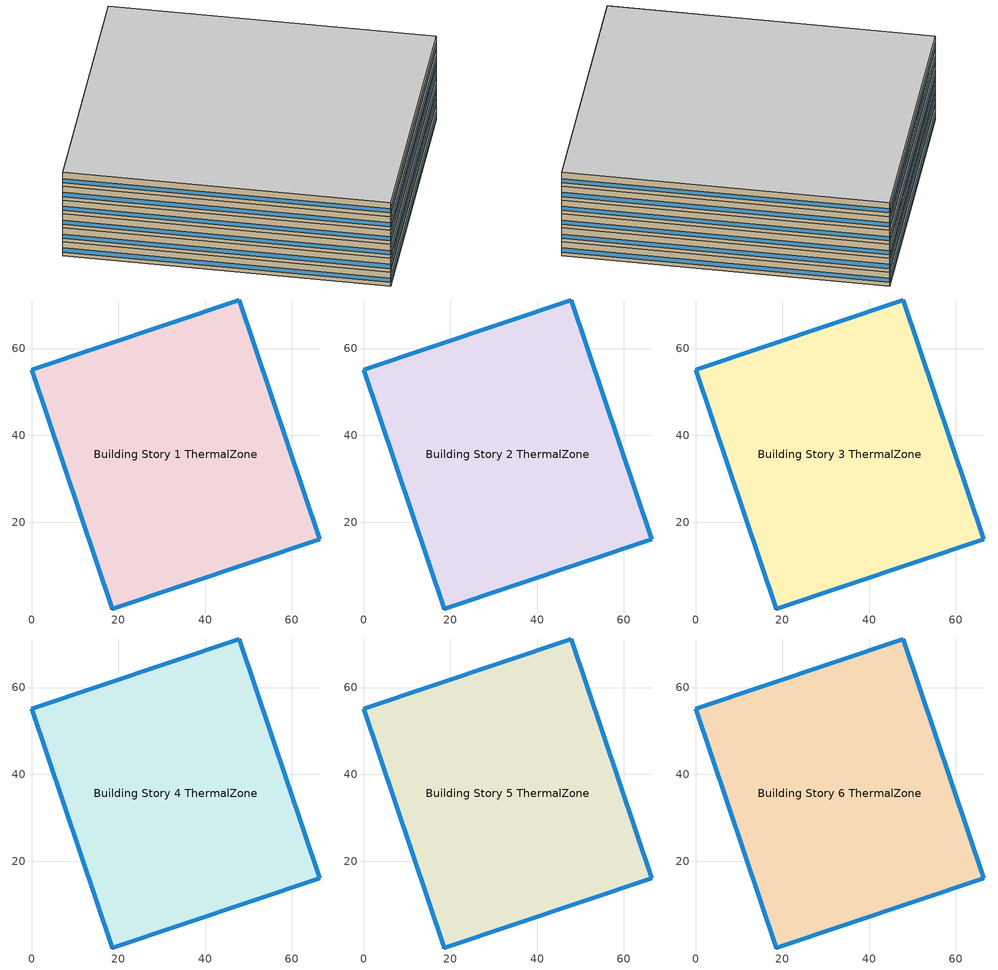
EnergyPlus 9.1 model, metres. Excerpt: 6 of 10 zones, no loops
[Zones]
Building Story 1 ThermalZone
 floor ground (Typical Insulated Carpeted 8in Slab Floor): 66.46,16.05 18.65,0 0,55.14 47.81,71.19 z0
 wall outside (Typical Insulated Exterior Mass Wall R-12.5): 18.65,0 66.46,16.05 47.81,71.19 0,55.14 18.65,0 z0:3
 window (U 0.48 SHGC 0.40 Dbl Ref-D Clr 6mm/13mm): 18.67,0.01 66.43,16.04 / 0.01,55.12 18.64,0.02 / 47.78,71.19 0.02,55.15 / 66.45,16.08 47.82,71.17 z0.76:1.66
 ceiling adiabatic (LargeHotel Interior Ceiling): 47.81,71.19 0,55.14 18.65,0 66.46,16.05 z3
Building Story 2 ThermalZone
 floor adiabatic (Typical Insulated Carpeted 8in Slab Floor): 66.46,16.05 18.65,0 0,55.14 47.81,71.19 z3
 wall outside (Typical Insulated Exterior Mass Wall R-12.5): 47.81,71.19 0,55.14 18.65,0 66.46,16.05 47.81,71.19 z3:6
 window (U 0.48 SHGC 0.40 Dbl Ref-D Clr 6mm/13mm): 47.78,71.19 0.02,55.15 / 66.45,16.08 47.82,71.17 / 18.67,0.01 66.43,16.04 / 0.01,55.12 18.64,0.02 z3.76:4.66
 ceiling adiabatic (LargeHotel Interior Ceiling): 47.81,71.19 0,55.14 18.65,0 66.46,16.05 z6
Building Story 3 ThermalZone
 floor adiabatic (Typical Insulated Carpeted 8in Slab Floor): 66.46,16.05 18.65,0 0,55.14 47.81,71.19 z6
 wall outside (Typical Insulated Exterior Mass Wall R-12.5): 18.65,0 66.46,16.05 47.81,71.19 0,55.14 18.65,0 z6:9
 window (U 0.48 SHGC 0.40 Dbl Ref-D Clr 6mm/13mm): 18.67,0.01 66.43,16.04 / 0.01,55.12 18.64,0.02 / 47.78,71.19 0.02,55.15 / 66.45,16.08 47.82,71.17 z6.76:7.66
 ceiling adiabatic (LargeHotel Interior Ceiling): 47.81,71.19 0,55.14 18.65,0 66.46,16.05 z9
Building Story 4 ThermalZone
 floor adiabatic (Typical Insulated Carpeted 8in Slab Floor): 66.46,16.05 18.65,0 0,55.14 47.81,71.19 z9
 wall outside (Typical Insulated Exterior Mass Wall R-12.5): 18.65,0 66.46,16.05 47.81,71.19 0,55.14 18.65,0 z9:12
 window (U 0.48 SHGC 0.40 Dbl Ref-D Clr 6mm/13mm): 18.67,0.01 66.43,16.04 / 0.01,55.12 18.64,0.02 / 47.78,71.19 0.02,55.15 / 66.45,16.08 47.82,71.17 z9.76:10.66
 ceiling adiabatic (Typical IEAD Roof R-31.25): 47.81,71.19 0,55.14 18.65,0 66.46,16.05 z12
Building Story 5 ThermalZone
 floor adiabatic (LargeHotel Interior Floor): 66.46,16.05 18.65,0 0,55.14 47.81,71.19 z12
 wall outside (Typical Insulated Exterior Mass Wall R-12.5): 18.65,0 66.46,16.05 47.81,71.19 0,55.14 18.65,0 z12:15
 window (U 0.48 SHGC 0.40 Dbl Ref-D Clr 6mm/13mm): 18.67,0.01 66.43,16.04 / 0.01,55.12 18.64,0.02 / 47.78,71.19 0.02,55.15 / 66.45,16.08 47.82,71.17 z12.76:13.66
 ceiling adiabatic (Typical IEAD Roof R-31.25): 47.81,71.19 0,55.14 18.65,0 66.46,16.05 z15
Building Story 6 ThermalZone
 floor adiabatic (LargeHotel Interior Floor): 66.46,16.05 18.65,0 0,55.14 47.81,71.19 z15
 wall outside (Typical Insulated Exterior Mass Wall R-12.5): 18.65,0 66.46,16.05 47.81,71.19 0,55.14 18.65,0 z15:18
 window (U 0.48 SHGC 0.40 Dbl Ref-D Clr 6mm/13mm): 18.67,0.01 66.43,16.04 / 0.01,55.12 18.64,0.02 / 47.78,71.19 0.02,55.15 / 66.45,16.08 47.82,71.17 z15.76:16.66
 ceiling adiabatic (LargeHotel Interior Ceiling): 47.81,71.19 0,55.14 18.65,0 66.46,16.05 z18
shading: 66.46,16.05 18.65,0 0,55.14 47.81,71.19 z0
[Building]
Hotel 1: Terrain=City
[Site:Location]
Buffalo Niagara Intl Ap_NY_USA: Latitude {deg}=42.8197; Longitude {deg}=-78.8497; Time Zone {hr}=-5; Elevation {m}=215
[Site:GroundTemperature:BuildingSurface]
20.14, 20.06, 20.11, 20.22, 20.33, 20.46, 20.58, 20.63, 20.64, 20.54, 20.44, 20.26
[Site:WaterMainsTemperature]
Calculation Method=Correlation; Annual Average Outdoor Air Temperature {C}=8.96667; Maximum Difference In Monthly Average Outdoor Air Temperatures {deltaC}=26.2
[SizingPeriod:DesignDay] Day of Month=21; Dry-Bulb Temperature Range Modifier Type=DefaultMultipliers; Humidity Condition Type=Wetbulb; Barometric Pressure {Pa}=98769; Rain Indicator=No; Snow Indicator=No; Daylight Saving Time Indicator=No
Name | Month | Day Type | Maximum Dry-Bulb Temperature {C} | Daily Dry-Bulb Temperature Range {deltaC} | Wetbulb or DewPoint at Maximum Dry-Bulb {C} | Wind Speed {m/s} | Wind Direction {deg} | Solar Model Indicator | ASHRAE Clear Sky Optical Depth for Beam Irradiance (taub) | ASHRAE Clear Sky Optical Depth for Diffuse Irradiance (taud) | Sky Clearness
Buffalo Niagara Intl Ap Ann Clg .4% Condns DB=>MWB 1 | 7 | SummerDesignDay | 30.3 | 9.3 | 21.8 | 5.7 | 240 | ASHRAETau | 0.462 | 2.001
Buffalo Niagara Intl Ap Ann Clg .4% Condns WB=>MDB 1 | 7 | SummerDesignDay | 27.8 | 9.3 | 23.8 | 5.7 | 240 | ASHRAETau | 0.462 | 2.001
Buffalo Niagara Intl Ap Ann Htg 99.6% Condns DB 1 | 1 | WinterDesignDay | -16.3 | 0 | -16.3 | 5.1 | 270 | ASHRAEClearSky |  |  | 0
[Material] Thermal Absorptance=0.9
Name | Roughness | Thickness {m} | Conductivity {W/m-K} | Density {kg/m3} | Specific Heat {J/kg-K} | Solar Absorptance | Visible Absorptance
1/2IN Gypsum | Smooth | 0.0127 | 0.16 | 784.9 | 830 | 0.4 | 0.4
100mm Normalweight concrete floor | MediumRough | 0.1016 | 2.31045 | 2322 | 832.557 | 0 | 0
1IN Stucco | Smooth | 0.0253 | 0.6918 | 1858 | 837 | 0.7 | 0.92
8 in. Normalweight Concrete Floor | MediumRough | 0.2032 | 2.31 | 2322 | 832 | 0.7 | 0.7
8IN CONCRETE HW RefBldg | Rough | 0.2032 | 1.311 | 2240 | 836.8 | 0.7 | 0.7
Metal Roof Surface | Smooth | 0.0008 | 45.28 | 7824 | 500 | 0.7 | 0.7
Roof Membrane | VeryRough | 0.0095 | 0.16 | 1121.29 | 1460 | 0.7 | 0.7
Std Wood 6inch 1 | MediumSmooth | 0.15 | 0.12 | 540 | 1210 | 0.7 | 0.7
[Material:NoMass] Roughness=Smooth; Thermal Absorptance=0.9; Solar Absorptance=0.7
Name | Thermal Resistance {m2-K/W} | Visible Absorptance
CP02 CARPET PAD; Typical Carpet Pad | 0.21648 | 0.8
Nonres_Floor_Insulation | 2.88292 | 0.7
Typical Insulation R-10.11 | 1.78074 | 0.7
Typical Insulation R-30.13 | 5.30668 | 0.7
[WindowMaterial:Gas]
AIR 13MM: Gas Type=Air; Thickness {m}=0.0127
[WindowMaterial:Glazing] Optical Data Type=SpectralAverage; Thickness {m}=0.006; Infrared Transmittance at Normal Incidence=0; Front Side Infrared Hemispherical Emissivity=0.84; Conductivity {W/m-K}=0.9; Dirt Correction Factor for Solar and Visible Transmittance=1; Solar Diffusing=No
Name | Solar Transmittance at Normal Incidence | Front Side Solar Reflectance at Normal Incidence | Back Side Solar Reflectance at Normal Incidence | Visible Transmittance at Normal Incidence | Front Side Visible Reflectance at Normal Incidence | Back Side Visible Reflectance at Normal Incidence | Back Side Infrared Hemispherical Emissivity
CLEAR 6MM | 0.775 | 0.071 | 0.071 | 0.881 | 0.08 | 0.08 | 0.84
REF D CLEAR 6MM | 0.429 | 0.308 | 0.379 | 0.334 | 0.453 | 0.505 | 0.82
[Construction]
InteriorFurnishings 1: Std Wood 6inch 1
LargeHotel Interior Ceiling: CP02 CARPET PAD, 100mm Normalweight concrete floor, Nonres_Floor_Insulation
LargeHotel Interior Floor: Nonres_Floor_Insulation, 100mm Normalweight concrete floor, CP02 CARPET PAD
Typical IEAD Roof R-31.25: Roof Membrane, Typical Insulation R-30.13, Metal Roof Surface
Typical Insulated Carpeted 8in Slab Floor: 8 in. Normalweight Concrete Floor, Typical Carpet Pad
Typical Insulated Exterior Mass Wall R-12.5: 1IN Stucco, 8IN CONCRETE HW RefBldg, Typical Insulation R-10.11, 1/2IN Gypsum
U 0.48 SHGC 0.40 Dbl Ref-D Clr 6mm/13mm: REF D CLEAR 6MM, AIR 13MM, CLEAR 6MM
[Zone]
Building Story 1 ThermalZone; Building Story 2 ThermalZone; Building Story 3 ThermalZone; Building Story 4 ThermalZone; Building Story 5 ThermalZone; Building Story 6 ThermalZone
[Daylighting:Controls] Lighting Control Type=Stepped; Minimum Input Power Fraction for Continuous or ContinuousOff Dimming Control=0.3; Minimum Light Output Fraction for Continuous or ContinuousOff Dimming Control=0.2; Number of Stepped Control Steps=3; Probability Lighting will be Reset When Needed in Manual Stepped Control=1; Glare Calculation Azimuth Angle of View Direction Clockwise from Zone y-Axis {deg}=-0; Maximum Allowable Discomfort Glare Index=22; Fraction of Zone Controlled by Reference Point 1=0.119
Name | Zone | Glare Calculation Daylighting Reference Point | Daylighting Reference Point Name 1 | Illuminance Setpoint at Reference Point 1 {lux} | Daylighting Reference Point Name 2 | Fraction of Zone Controlled by Reference Point 2 | Illuminance Setpoint at Reference Point 2 {lux}
Building Story 1 ThermalZone DaylightingControls | Building Story 1 ThermalZone | Building Story 1 Space Daylt Sensor 1 | Building Story 1 Space Daylt Sensor 1 | 300 | Building Story 1 Space Daylt Sensor 2 | 0.88 | 300
Building Story 2 ThermalZone DaylightingControls | Building Story 2 ThermalZone | Building Story 2 Space Daylt Sensor 1 | Building Story 2 Space Daylt Sensor 1 | 300 | Building Story 2 Space Daylt Sensor 2 | 0.203 | 300
Building Story 3 ThermalZone DaylightingControls | Building Story 3 ThermalZone | Building Story 3 Space Daylt Sensor 1 | Building Story 3 Space Daylt Sensor 1 | 375 | Building Story 3 Space Daylt Sensor 2 | 0.292 | 375
Building Story 4 ThermalZone DaylightingControls | Building Story 4 ThermalZone | Building Story 4 Space Daylt Sensor 1 | Building Story 4 Space Daylt Sensor 1 | 300 | Building Story 4 Space Daylt Sensor 2 | 0.292 | 300
Building Story 5 ThermalZone DaylightingControls | Building Story 5 ThermalZone | Building Story 5 Space Daylt Sensor 1 | Building Story 5 Space Daylt Sensor 1 | 375 | Building Story 5 Space Daylt Sensor 2 | 0.292 | 375
Building Story 6 ThermalZone DaylightingControls | Building Story 6 ThermalZone | Building Story 6 Space Daylt Sensor 1 | Building Story 6 Space Daylt Sensor 1 | 375 | Building Story 6 Space Daylt Sensor 2 | 0.292 | 375
[AvailabilityManager:NightCycle] Applicability Schedule=Always On Discrete; Fan Schedule=Always On Discrete; Control Type=CycleOnAny; Thermostat Tolerance {deltaC}=1; Cycling Run Time Control Type=FixedRunTime; Cycling Run Time {s}=1800
Availability Manager Night Cycle 1; Availability Manager Night Cycle 2; Availability Manager Night Cycle 3
[AvailabilityManager:Scheduled] Schedule=Always On Discrete
1 Zone PVAV OA System Availability Manager; 1 Zone PVAV 1 OA System Availability Manager; 1 Zone PVAV 2 OA System Availability Manager
[InternalMass] Construction=InteriorFurnishings 1
Name | Zone | Surface Area {m2}
Building Story 1 Space LargeHotel Banquet A  - Story Ground Mass; Building Story 1 Space LargeHotel Banquet C  - Story Ground Mass | Building Story 1 ThermalZone | 193.202
Building Story 1 Space LargeHotel Banquet B  - Story Ground Mass | Building Story 1 ThermalZone | 627.715
Building Story 1 Space LargeHotel Cafe A  - Story Ground Mass; Building Story 1 Space LargeHotel Cafe C  - Story Ground Mass | Building Story 1 ThermalZone | 183.121
Building Story 1 Space LargeHotel Cafe A end_a - Story Ground Mass; Building Story 1 Space LargeHotel Cafe C end_a - Story Ground Mass; Building Story 1 Space LargeHotel Mechanical A end_b - Story Ground Mass; Building Story 1 Space LargeHotel Mechanical C end_b - Story Ground Mass | Building Story 1 ThermalZone | 41.7844
Building Story 1 Space LargeHotel Cafe B  - Story Ground Mass | Building Story 1 ThermalZone | 594.962
Building Story 1 Space LargeHotel Cafe B end_a - Story Ground Mass; Building Story 1 Space LargeHotel Mechanical B end_b - Story Ground Mass | Building Story 1 ThermalZone | 135.758
Building Story 1 Space LargeHotel Kitchen A  - Story Ground Mass; Building Story 1 Space LargeHotel Kitchen C  - Story Ground Mass | Building Story 1 ThermalZone | 123.292
Building Story 1 Space LargeHotel Kitchen B  - Story Ground Mass | Building Story 1 ThermalZone | 400.575
Building Story 1 Space LargeHotel Laundry A  - Story Ground Mass; Building Story 1 Space LargeHotel Laundry C  - Story Ground Mass | Building Story 1 ThermalZone | 93.4849
Building Story 1 Space LargeHotel Laundry B  - Story Ground Mass | Building Story 1 ThermalZone | 303.733
Building Story 1 Space LargeHotel Mechanical A  - Story Ground Mass; Building Story 1 Space LargeHotel Mechanical C  - Story Ground Mass | Building Story 1 ThermalZone | 154.669
Building Story 1 Space LargeHotel Mechanical B  - Story Ground Mass | Building Story 1 ThermalZone | 502.521
Building Story 1 Space LargeHotel Retail A  - Story Ground Mass; Building Story 1 Space LargeHotel Retail C  - Story Ground Mass | Building Story 1 ThermalZone | 173.421
Building Story 1 Space LargeHotel Retail B  - Story Ground Mass | Building Story 1 ThermalZone | 563.447
Building Story 1 Space LargeHotel Storage A  - Story Ground Mass; Building Story 1 Space LargeHotel Storage C  - Story Ground Mass | Building Story 1 ThermalZone | 113.808
Building Story 1 Space LargeHotel Storage B  - Story Ground Mass | Building Story 1 ThermalZone | 369.762
Building Story 4 Space LargeHotel Banquet A  - Story Mid Mass; Building Story 4 Space LargeHotel Banquet C  - Story Mid Mass | Building Story 4 ThermalZone | 557.603
Building Story 4 Space LargeHotel Banquet A end_a - Story Mid Mass; Building Story 4 Space LargeHotel Banquet C end_a - Story Mid Mass; Building Story 4 Space LargeHotel Lobby A end_b - Story Mid Mass; Building Story 4 Space LargeHotel Lobby C end_b - Story Mid Mass | Building Story 4 ThermalZone | 41.7844
Building Story 4 Space LargeHotel Banquet B  - Story Mid Mass | Building Story 4 ThermalZone | 1811.65
Building Story 4 Space LargeHotel Banquet B end_a - Story Mid Mass; Building Story 4 Space LargeHotel Lobby B end_b - Story Mid Mass | Building Story 4 ThermalZone | 135.758
Building Story 4 Space LargeHotel Lobby A  - Story Mid Mass; Building Story 4 Space LargeHotel Lobby C  - Story Mid Mass | Building Story 4 ThermalZone | 477.395
Building Story 4 Space LargeHotel Lobby B  - Story Mid Mass | Building Story 4 ThermalZone | 1551.06
Building Story 2 Space LargeHotel Corridor B  - Story Mid2 Mass | Building Story 2 ThermalZone | 52.8096
Building Story 2 Space LargeHotel Corridor B end_b - Story Mid2 Mass | Building Story 2 ThermalZone | 65.253
Building Story 2 Space LargeHotel GuestRoom A  - Story Mid2 Mass; Building Story 2 Space LargeHotel GuestRoom C  - Story Mid2 Mass | Building Story 2 ThermalZone | 62.3464
Building Story 2 Space LargeHotel GuestRoom A end_b - Story Mid2 Mass; Building Story 2 Space LargeHotel GuestRoom C end_b - Story Mid2 Mass | Building Story 2 ThermalZone | 77.0369
Building Story 2 Space LargeHotel Lobby A  - Story Mid2 Mass; Building Story 2 Space LargeHotel Lobby C  - Story Mid2 Mass | Building Story 2 ThermalZone | 1001.18
Building Story 2 Space LargeHotel Lobby A end_a - Story Mid2 Mass; Building Story 2 Space LargeHotel Lobby C end_a - Story Mid2 Mass | Building Story 2 ThermalZone | 41.7844
Building Story 2 Space LargeHotel Lobby B  - Story Mid2 Mass | Building Story 2 ThermalZone | 3252.85
Building Story 2 Space LargeHotel Lobby B end_a - Story Mid2 Mass | Building Story 2 ThermalZone | 135.758
Building Story 6 Space LargeHotel Corridor B  - Story Mid3 Mass | Building Story 6 ThermalZone | 1616.31
Building Story 6 Space LargeHotel Corridor B end_a - Story Mid3 Mass; Building Story 6 Space LargeHotel Corridor B end_b - Story Mid3 Mass | Building Story 6 ThermalZone | 65.253
Building Story 6 Space LargeHotel GuestRoom A  - Story Mid3 Mass; Building Story 6 Space LargeHotel GuestRoom C  - Story Mid3 Mass | Building Story 6 ThermalZone | 1908.2
Building Story 6 Space LargeHotel GuestRoom A end_a - Story Mid3 Mass; Building Story 6 Space LargeHotel GuestRoom A end_b - Story Mid3 Mass; Building Story 6 Space LargeHotel GuestRoom C end_a - Story Mid3 Mass; Building Story 6 Space LargeHotel GuestRoom C end_b - Story Mid3 Mass | Building Story 6 ThermalZone | 77.0369
Building Story 3 Space LargeHotel Corridor B  - Story Mid4 Mass | Building Story 3 ThermalZone | 1616.31
Building Story 3 Space LargeHotel Corridor B end_a - Story Mid4 Mass; Building Story 3 Space LargeHotel Corridor B end_b - Story Mid4 Mass | Building Story 3 ThermalZone | 65.253
Building Story 3 Space LargeHotel GuestRoom A  - Story Mid4 Mass; Building Story 3 Space LargeHotel GuestRoom C  - Story Mid4 Mass | Building Story 3 ThermalZone | 1908.2
Building Story 3 Space LargeHotel GuestRoom A end_a - Story Mid4 Mass; Building Story 3 Space LargeHotel GuestRoom A end_b - Story Mid4 Mass; Building Story 3 Space LargeHotel GuestRoom C end_a - Story Mid4 Mass; Building Story 3 Space LargeHotel GuestRoom C end_b - Story Mid4 Mass | Building Story 3 ThermalZone | 77.0369
Building Story 5 Space LargeHotel Corridor B  - Story Mid5 Mass | Building Story 5 ThermalZone | 1616.31
Building Story 5 Space LargeHotel Corridor B end_a - Story Mid5 Mass; Building Story 5 Space LargeHotel Corridor B end_b - Story Mid5 Mass | Building Story 5 ThermalZone | 65.253
Building Story 5 Space LargeHotel GuestRoom A  - Story Mid5 Mass; Building Story 5 Space LargeHotel GuestRoom C  - Story Mid5 Mass | Building Story 5 ThermalZone | 1908.2
Building Story 5 Space LargeHotel GuestRoom A end_a - Story Mid5 Mass; Building Story 5 Space LargeHotel GuestRoom A end_b - Story Mid5 Mass; Building Story 5 Space LargeHotel GuestRoom C end_a - Story Mid5 Mass; Building Story 5 Space LargeHotel GuestRoom C end_b - Story Mid5 Mass | Building Story 5 ThermalZone | 77.0369
[Exterior:Lights] Control Option=AstronomicalClock
Name | Schedule | Design Level {W}
Building Facades | Schedule Ruleset 1 | 1440.85
Entry Canopies | Schedule Ruleset 2 | 648
Main Entries | Schedule Ruleset 2 | 1517.57
Other Doors | Schedule Ruleset 2 | 574.147
Parking Areas and Drives | Schedule Ruleset 2 | 22728.9
[EnergyManagementSystem:Sensor]
Mains_Water_Temp_Sen: Output:Variable or Output:Meter Index Key=Environment; Output:Variable or Output:Meter=Site Mains Water Temperature
[EnergyManagementSystem:Actuator]
Mains_Water_Temp_Act: Actuated Component Unique=Mains Water Temperature; Actuated Component Type=Schedule:Constant; Actuated Component Control Type=Schedule Value
[EnergyManagementSystem:Program]
Mains_Water_Prg: SET Mains_Water_Temp_Act = Mains_Water_Temp_Sen
[EnergyManagementSystem:ProgramCallingManager]
Mains_Water_Prg_Mgr: BeginTimestepBeforePredictor; Mains_Water_Prg
[Schedule:Day:Interval]
Schedule Day 29: No, 06:00, 0, 24:00, 1
Schedule Day 30: No, 06:00, 0.7, 24:00, 1
[Schedule:Week:Daily]
Schedule Ruleset 1 Week Rule - Jan1-Dec31: Schedule Day 29, Schedule Day 29, Schedule Day 29, Schedule Day 29, Schedule Day 29, Schedule Day 29, Schedule Day 29, Schedule Day 29, Schedule Day 29, Schedule Day 29, Schedule Day 29, Schedule Day 29
Schedule Ruleset 2 Week Rule - Jan1-Dec31: Schedule Day 30, Schedule Day 30, Schedule Day 30, Schedule Day 30, Schedule Day 30, Schedule Day 30, Schedule Day 30, Schedule Day 30, Schedule Day 30, Schedule Day 30, Schedule Day 30, Schedule Day 30
[Schedule:Year]
Schedule Ruleset 1: Schedule Ruleset 1 Week Rule - Jan1-Dec31, 1, 1, 12, 31
Schedule Ruleset 2: Schedule Ruleset 2 Week Rule - Jan1-Dec31, 1, 1, 12, 31
[Schedule:Constant]
Name | Hourly Value
Always On Discrete | 1
Mains Water Temperature | 10
